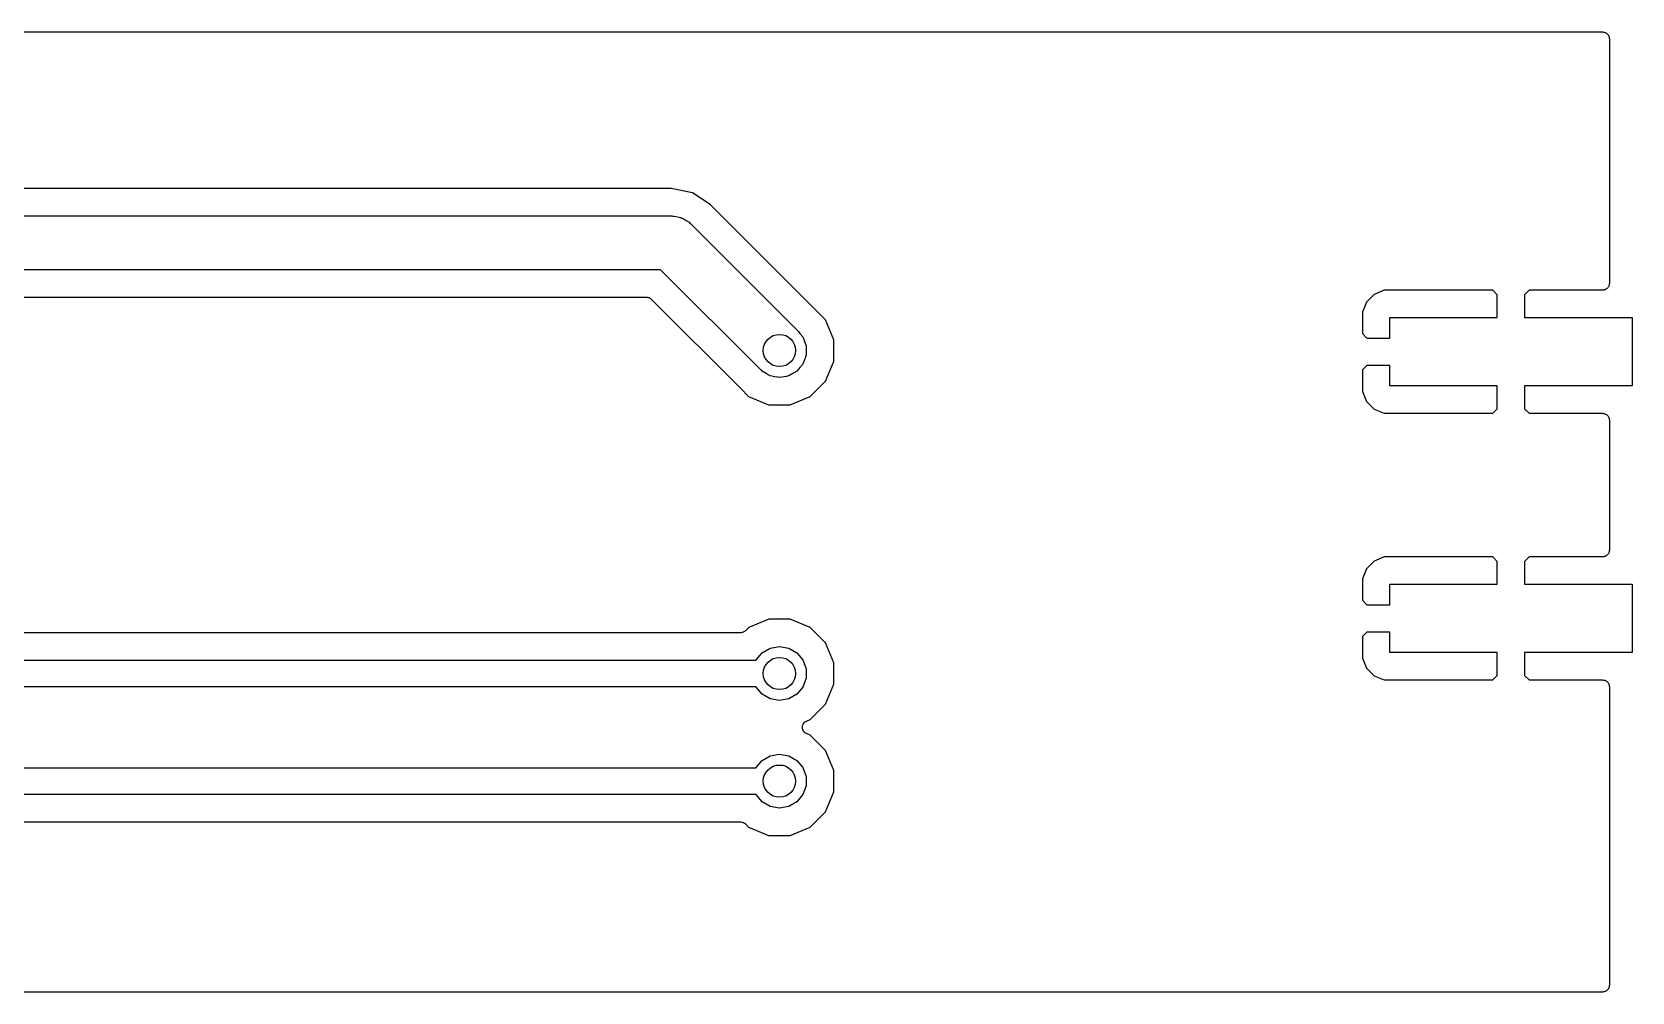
# Model space of a CAD drawing. Extents: x 102 to 201.3, y -111.5 to -93.6.
# Drawn here: x 171.62 to 201.34, y -111.42 to -93.58 of the extents above; entities that cross this region are included whole.
import ezdxf

# ---------------------------------------------------------------- set-up
doc = ezdxf.new("R2010")
doc.units = 0
doc.header["$MEASUREMENT"] = 0
doc.layers.add('BLACK', color=7, linetype='CONTINUOUS')

msp = doc.modelspace()

# ---------------------------------------------------------------- linework, layer by layer
at = {"layer": 'Black'}
for p, q in [((166.951, -93.583), (200.79, -93.583)), ((200.79, -93.583), (200.801, -93.5849)), ((200.801, -93.5849), (200.812, -93.5849)), ((200.812, -93.5849), (200.822, -93.5887)), ((200.822, -93.5887), (200.833, -93.5907)), ((200.833, -93.5907), (200.843, -93.5962)), ((200.843, -93.5962), (200.853, -93.6)), ((200.853, -93.6), (200.862, -93.6072)), ((200.862, -93.6072), (200.872, -93.6127)), ((200.872, -93.6127), (200.879, -93.6212)), ((200.879, -93.6212), (200.887, -93.6284)), ((200.887, -93.6284), (200.893, -93.638)), ((200.893, -93.638), (200.9, -93.6465)), ((200.9, -93.6465), (200.904, -93.6569)), ((200.904, -93.6569), (200.909, -93.6666)), ((200.909, -93.6666), (200.911, -93.6775)), ((200.911, -93.6775), (200.915, -93.6879)), ((200.915, -93.6879), (200.915, -93.6991)), ((200.915, -93.6991), (200.917, -93.71)), ((200.917, -93.71), (200.917, -98.2535)), ((183.487, -96.492), (146.635, -96.492)), ((183.885, -96.571), (183.487, -96.492)), ((184.045, -96.6782), (183.885, -96.571)), ((184.222, -96.7961), (184.045, -96.6782)), ((184.045, -96.6782), (184.045, -96.6782)), ((186.053, -98.628), (184.222, -96.7961)), ((146.207, -97), (183.5, -97)), ((183.5, -97), (183.522, -97.0038)), ((183.522, -97.0038), (183.544, -97.0019)), ((183.544, -97.0019), (183.607, -97.0188)), ((183.607, -97.0188), (183.671, -97.0302)), ((183.671, -97.0302), (183.69, -97.0412)), ((183.69, -97.0412), (183.711, -97.0468)), ((183.711, -97.0468), (183.765, -97.0843)), ((183.765, -97.0843), (183.821, -97.117)), ((183.821, -97.117), (183.836, -97.1338)), ((183.836, -97.1338), (183.854, -97.1464)), ((183.854, -97.1464), (185.823, -99.1155)), ((183.293, -98), (146, -98)), ((185.146, -99.8536), (183.293, -98)), ((200.822, -98.3748), (200.812, -98.3786)), ((200.833, -98.3728), (200.822, -98.3748)), ((200.843, -98.3673), (200.833, -98.3728)), ((200.853, -98.3635), (200.843, -98.3673)), ((200.862, -98.3563), (200.853, -98.3635)), ((200.872, -98.3508), (200.862, -98.3563)), ((200.879, -98.3423), (200.872, -98.3508)), ((200.887, -98.3351), (200.879, -98.3423)), ((200.893, -98.3255), (200.887, -98.3351)), ((200.9, -98.317), (200.893, -98.3255)), ((200.904, -98.3066), (200.9, -98.317)), ((200.909, -98.2969), (200.904, -98.3066)), ((200.911, -98.286), (200.909, -98.2969)), ((200.915, -98.2756), (200.911, -98.286)), ((200.917, -98.2535), (200.915, -98.2644)), ((200.915, -98.2644), (200.915, -98.2756)), ((147.577, -98.508), (183.03, -98.508)), ((183.03, -98.508), (183.035, -98.509)), ((183.035, -98.509), (183.041, -98.5085)), ((183.041, -98.5085), (183.057, -98.5128)), ((183.057, -98.5128), (183.073, -98.5157)), ((183.073, -98.5157), (183.078, -98.5185)), ((183.078, -98.5185), (183.084, -98.5199)), ((183.084, -98.5199), (183.097, -98.5294)), ((183.097, -98.5294), (183.112, -98.5377)), ((183.112, -98.5377), (183.115, -98.542)), ((183.115, -98.542), (183.12, -98.5452)), ((183.12, -98.5452), (184.787, -100.212)), ((186.054, -98.6286), (186.053, -98.628)), ((186.057, -98.6313), (186.054, -98.6286)), ((186.057, -98.6318), (186.057, -98.6313)), ((186.058, -98.6319), (186.057, -98.6318)), ((186.277, -98.8519), (186.058, -98.6319)), ((196.407, -98.6007), (196.329, -98.7875)), ((196.55, -98.4578), (196.407, -98.6007)), ((196.736, -98.3805), (196.55, -98.4578)), ((198.749, -98.3805), (196.736, -98.3805)), ((198.833, -98.4649), (198.749, -98.3805)), ((198.833, -98.8885), (198.833, -98.4649)), ((199.426, -98.3805), (199.341, -98.4649)), ((199.341, -98.4649), (199.341, -98.8885)), ((200.79, -98.3805), (199.426, -98.3805)), ((200.801, -98.3786), (200.79, -98.3805)), ((200.812, -98.3786), (200.801, -98.3786)), ((186.355, -98.9298), (186.277, -98.8519)), ((186.508, -99.3004), (186.355, -98.9298)), ((196.329, -98.7875), (196.329, -99.1851)), ((196.837, -99.2695), (196.837, -98.8885)), ((196.837, -98.8885), (198.833, -98.8885)), ((199.341, -98.8885), (201.337, -98.8885)), ((201.337, -98.8885), (201.337, -100.158)), ((185.823, -99.1155), (185.823, -99.1155)), ((185.823, -99.1155), (185.823, -99.1155)), ((185.823, -99.1155), (185.854, -99.1464)), ((185.854, -99.1464), (185.879, -99.1823)), ((185.879, -99.1823), (185.935, -99.249)), ((185.935, -99.249), (185.945, -99.2766)), ((196.329, -99.1851), (196.414, -99.2695)), ((185.945, -99.2766), (185.953, -99.2887)), ((185.953, -99.2887), (185.964, -99.3309)), ((185.964, -99.3309), (185.994, -99.4128)), ((185.994, -99.4128), (185.994, -99.4422)), ((185.994, -99.4422), (185.998, -99.4564)), ((185.998, -99.4564), (185.994, -99.5)), ((185.994, -99.5), (185.994, -99.5872)), ((186.508, -99.7014), (186.508, -99.3004)), ((196.414, -99.2695), (196.837, -99.2695)), ((185.159, -99.862), (185.146, -99.8536)), ((185.177, -99.8845), (185.159, -99.862)), ((185.879, -99.8177), (185.823, -99.8845)), ((185.91, -99.7868), (185.879, -99.8177)), ((185.916, -99.7734), (185.91, -99.7868)), ((185.935, -99.751), (185.916, -99.7734)), ((185.964, -99.6691), (185.935, -99.751)), ((185.983, -99.6294), (185.964, -99.6691)), ((185.984, -99.6147), (185.983, -99.6294)), ((185.994, -99.5872), (185.984, -99.6147)), ((186.354, -100.072), (186.483, -99.7605)), ((186.483, -99.7605), (186.508, -99.7014)), ((196.414, -99.7775), (196.329, -99.8619)), ((196.329, -99.8619), (196.329, -100.26)), ((196.837, -99.7775), (196.414, -99.7775)), ((196.837, -100.158), (196.837, -99.7775)), ((185.253, -99.9281), (185.177, -99.8845)), ((185.289, -99.9532), (185.253, -99.9281)), ((185.303, -99.957), (185.289, -99.9532)), ((185.328, -99.9716), (185.303, -99.957)), ((185.414, -99.9868), (185.328, -99.9716)), ((185.456, -99.9981), (185.414, -99.9868)), ((185.471, -99.9968), (185.456, -99.9981)), ((185.5, -100.002), (185.471, -99.9968)), ((185.586, -99.9868), (185.5, -100.002)), ((185.629, -99.983), (185.586, -99.9868)), ((185.643, -99.9767), (185.629, -99.983)), ((185.672, -99.9716), (185.643, -99.9767)), ((185.747, -99.9281), (185.672, -99.9716)), ((185.787, -99.9096), (185.747, -99.9281)), ((185.797, -99.8992), (185.787, -99.9096)), ((185.823, -99.8845), (185.797, -99.8992)), ((186.07, -100.355), (186.354, -100.072)), ((198.833, -100.158), (196.837, -100.158)), ((198.833, -100.582), (198.833, -100.158)), ((201.337, -100.158), (199.341, -100.158)), ((199.341, -100.158), (199.341, -100.582)), ((184.787, -100.212), (184.787, -100.212)), ((184.787, -100.212), (184.787, -100.212)), ((184.787, -100.212), (184.928, -100.354)), ((184.928, -100.354), (185.299, -100.508)), ((185.7, -100.508), (186.07, -100.355)), ((196.329, -100.26), (196.407, -100.446)), ((196.407, -100.446), (196.55, -100.589)), ((185.299, -100.508), (185.7, -100.508)), ((196.55, -100.589), (196.736, -100.666)), ((196.736, -100.666), (198.749, -100.666)), ((198.749, -100.666), (198.833, -100.582)), ((199.341, -100.582), (199.426, -100.666)), ((199.426, -100.666), (200.79, -100.666)), ((200.79, -100.666), (200.801, -100.668)), ((200.801, -100.668), (200.812, -100.668)), ((200.812, -100.668), (200.822, -100.672)), ((200.822, -100.672), (200.833, -100.674)), ((200.833, -100.674), (200.843, -100.68)), ((200.843, -100.68), (200.853, -100.684)), ((200.853, -100.684), (200.862, -100.691)), ((200.862, -100.691), (200.872, -100.696)), ((200.872, -100.696), (200.879, -100.705)), ((200.879, -100.705), (200.887, -100.712)), ((200.887, -100.712), (200.893, -100.721)), ((200.893, -100.721), (200.9, -100.73)), ((200.9, -100.73), (200.904, -100.74)), ((200.904, -100.74), (200.909, -100.75)), ((200.909, -100.75), (200.911, -100.761)), ((200.911, -100.761), (200.915, -100.771)), ((200.915, -100.771), (200.915, -100.783)), ((200.915, -100.783), (200.917, -100.793)), ((200.917, -100.793), (200.917, -103.206)), ((196.55, -103.411), (196.407, -103.554)), ((196.736, -103.334), (196.55, -103.411)), ((198.749, -103.334), (196.736, -103.334)), ((198.833, -103.418), (198.749, -103.334)), ((198.833, -103.841), (198.833, -103.418)), ((199.426, -103.334), (199.341, -103.418)), ((199.341, -103.418), (199.341, -103.841)), ((200.79, -103.334), (199.426, -103.334)), ((200.801, -103.332), (200.79, -103.334)), ((200.812, -103.332), (200.801, -103.332)), ((200.822, -103.328), (200.812, -103.332)), ((200.833, -103.326), (200.822, -103.328)), ((200.843, -103.32), (200.833, -103.326)), ((200.853, -103.316), (200.843, -103.32)), ((200.862, -103.309), (200.853, -103.316)), ((200.872, -103.304), (200.862, -103.309)), ((200.879, -103.295), (200.872, -103.304)), ((200.887, -103.288), (200.879, -103.295)), ((200.893, -103.279), (200.887, -103.288)), ((200.9, -103.27), (200.893, -103.279)), ((200.904, -103.26), (200.9, -103.27)), ((200.909, -103.25), (200.904, -103.26)), ((200.911, -103.239), (200.909, -103.25)), ((200.915, -103.229), (200.911, -103.239)), ((200.917, -103.206), (200.915, -103.217)), ((200.915, -103.217), (200.915, -103.229)), ((196.407, -103.554), (196.329, -103.74)), ((196.329, -103.74), (196.329, -104.138)), ((196.837, -104.222), (196.837, -103.841)), ((196.837, -103.841), (198.833, -103.841)), ((199.341, -103.841), (201.337, -103.841)), ((201.337, -103.841), (201.337, -105.111)), ((196.329, -104.138), (196.414, -104.222)), ((196.414, -104.222), (196.837, -104.222)), ((185.3, -104.492), (184.93, -104.645)), ((185.701, -104.492), (185.3, -104.492)), ((186.072, -104.646), (185.701, -104.492)), ((184.78, -104.742), (168.774, -104.742)), ((184.785, -104.741), (184.78, -104.742)), ((184.791, -104.742), (184.785, -104.741)), ((184.807, -104.737), (184.791, -104.742)), ((184.823, -104.734), (184.807, -104.737)), ((184.828, -104.732), (184.823, -104.734)), ((184.834, -104.73), (184.828, -104.732)), ((184.847, -104.721), (184.834, -104.73)), ((184.862, -104.712), (184.847, -104.721)), ((184.865, -104.708), (184.862, -104.712)), ((184.87, -104.705), (184.865, -104.708)), ((184.93, -104.645), (184.87, -104.705)), ((186.277, -104.852), (186.072, -104.646)), ((186.355, -104.93), (186.277, -104.852)), ((196.414, -104.73), (196.329, -104.815)), ((196.329, -104.815), (196.329, -105.213)), ((196.837, -104.73), (196.414, -104.73)), ((196.837, -105.111), (196.837, -104.73)), ((185.065, -105.249), (185.177, -105.116)), ((185.177, -105.116), (185.328, -105.028)), ((185.328, -105.028), (185.5, -104.998)), ((185.5, -104.998), (185.672, -105.028)), ((185.672, -105.028), (185.823, -105.116)), ((185.823, -105.116), (185.935, -105.249)), ((186.508, -105.3), (186.355, -104.93)), ((196.329, -105.213), (196.407, -105.399)), ((198.833, -105.111), (196.837, -105.111)), ((198.833, -105.535), (198.833, -105.111)), ((201.337, -105.111), (199.341, -105.111)), ((199.341, -105.111), (199.341, -105.535)), ((148.935, -105.25), (185.065, -105.25)), ((185.065, -105.25), (185.065, -105.249)), ((185.935, -105.249), (185.994, -105.413)), ((185.994, -105.413), (185.994, -105.587)), ((186.508, -105.701), (186.508, -105.3)), ((196.407, -105.399), (196.55, -105.542)), ((185.065, -105.75), (148.935, -105.75)), ((185.065, -105.751), (185.065, -105.75)), ((185.177, -105.884), (185.065, -105.751)), ((185.935, -105.751), (185.823, -105.884)), ((185.994, -105.587), (185.935, -105.751)), ((186.354, -106.072), (186.508, -105.701)), ((196.55, -105.542), (196.736, -105.62)), ((196.736, -105.62), (198.749, -105.62)), ((198.749, -105.62), (198.833, -105.535)), ((199.341, -105.535), (199.426, -105.62)), ((199.426, -105.62), (200.79, -105.62)), ((200.79, -105.62), (200.801, -105.621)), ((200.801, -105.621), (200.812, -105.621)), ((200.812, -105.621), (200.822, -105.625)), ((200.822, -105.625), (200.833, -105.627)), ((200.833, -105.627), (200.843, -105.633)), ((200.843, -105.633), (200.853, -105.637)), ((200.853, -105.637), (200.862, -105.644)), ((200.862, -105.644), (200.872, -105.649)), ((200.872, -105.649), (200.879, -105.658)), ((200.879, -105.658), (200.887, -105.665)), ((200.887, -105.665), (200.893, -105.674)), ((200.893, -105.674), (200.9, -105.683)), ((200.9, -105.683), (200.904, -105.693)), ((200.904, -105.693), (200.909, -105.703)), ((200.909, -105.703), (200.911, -105.714)), ((200.911, -105.714), (200.915, -105.724)), ((200.915, -105.724), (200.915, -105.736)), ((200.915, -105.736), (200.917, -105.746)), ((200.917, -105.746), (200.917, -111.29)), ((185.328, -105.972), (185.177, -105.884)), ((185.5, -106.002), (185.328, -105.972)), ((185.672, -105.972), (185.5, -106.002)), ((185.823, -105.884), (185.672, -105.972)), ((186.07, -106.355), (186.354, -106.072)), ((185.971, -106.403), (185.974, -106.399)), ((185.974, -106.399), (185.989, -106.392)), ((185.989, -106.392), (186.003, -106.383)), ((186.003, -106.383), (186.07, -106.355)), ((185.926, -106.483), (185.927, -106.478)), ((185.926, -106.5), (185.926, -106.483)), ((185.926, -106.517), (185.926, -106.5)), ((185.927, -106.522), (185.926, -106.517)), ((185.927, -106.478), (185.928, -106.473)), ((185.928, -106.527), (185.927, -106.522)), ((185.928, -106.473), (185.934, -106.457)), ((185.934, -106.543), (185.928, -106.527)), ((185.934, -106.457), (185.939, -106.441)), ((185.939, -106.559), (185.934, -106.543)), ((185.939, -106.441), (185.942, -106.437)), ((185.942, -106.563), (185.939, -106.559)), ((185.942, -106.437), (185.945, -106.432)), ((185.945, -106.568), (185.942, -106.563)), ((185.945, -106.432), (185.956, -106.42)), ((185.956, -106.581), (185.945, -106.568)), ((185.956, -106.42), (185.966, -106.406)), ((185.966, -106.594), (185.956, -106.581)), ((185.966, -106.406), (185.971, -106.403)), ((185.971, -106.597), (185.966, -106.594)), ((185.974, -106.601), (185.971, -106.597)), ((185.989, -106.608), (185.974, -106.601)), ((186.003, -106.617), (185.989, -106.608)), ((186.072, -106.646), (186.003, -106.617)), ((186.355, -106.93), (186.072, -106.646)), ((186.508, -107.3), (186.355, -106.93)), ((153.935, -107.25), (185.065, -107.25)), ((185.065, -107.249), (185.177, -107.116)), ((185.065, -107.25), (185.065, -107.249)), ((185.177, -107.116), (185.328, -107.028)), ((185.328, -107.028), (185.5, -106.998)), ((185.5, -106.998), (185.672, -107.028)), ((185.672, -107.028), (185.823, -107.116)), ((185.823, -107.116), (185.935, -107.249)), ((185.935, -107.249), (185.994, -107.413)), ((185.994, -107.587), (185.935, -107.751)), ((185.994, -107.413), (185.994, -107.587)), ((186.508, -107.701), (186.508, -107.3)), ((185.065, -107.75), (153.935, -107.75)), ((185.065, -107.751), (185.065, -107.75)), ((185.177, -107.884), (185.065, -107.751)), ((185.328, -107.972), (185.177, -107.884)), ((185.823, -107.884), (185.672, -107.972)), ((185.935, -107.751), (185.823, -107.884)), ((186.354, -108.072), (186.508, -107.701)), ((185.5, -108.002), (185.328, -107.972)), ((185.672, -107.972), (185.5, -108.002)), ((186.07, -108.355), (186.354, -108.072)), ((154.22, -108.258), (184.78, -108.258)), ((184.78, -108.258), (184.785, -108.259)), ((184.785, -108.259), (184.791, -108.258)), ((184.791, -108.258), (184.807, -108.263)), ((184.807, -108.263), (184.823, -108.266)), ((184.823, -108.266), (184.828, -108.268)), ((184.828, -108.268), (184.833, -108.27)), ((184.833, -108.27), (184.847, -108.279)), ((184.847, -108.279), (184.861, -108.288)), ((184.861, -108.288), (184.865, -108.292)), ((184.865, -108.292), (184.87, -108.295)), ((184.87, -108.295), (184.928, -108.354)), ((184.928, -108.354), (185.299, -108.508)), ((185.7, -108.508), (186.07, -108.355)), ((185.299, -108.508), (185.7, -108.508)), ((200.79, -111.417), (166.591, -111.417)), ((200.801, -111.415), (200.79, -111.417)), ((200.812, -111.415), (200.801, -111.415)), ((200.822, -111.411), (200.812, -111.415)), ((200.833, -111.409), (200.822, -111.411)), ((200.843, -111.404), (200.833, -111.409)), ((200.853, -111.4), (200.843, -111.404)), ((200.862, -111.393), (200.853, -111.4)), ((200.872, -111.387), (200.862, -111.393)), ((200.879, -111.379), (200.872, -111.387)), ((200.887, -111.372), (200.879, -111.379)), ((200.893, -111.362), (200.887, -111.372)), ((200.9, -111.353), (200.893, -111.362)), ((200.904, -111.343), (200.9, -111.353)), ((200.909, -111.333), (200.904, -111.343)), ((200.911, -111.322), (200.909, -111.333)), ((200.915, -111.312), (200.911, -111.322)), ((200.917, -111.29), (200.915, -111.301)), ((200.915, -111.301), (200.915, -111.312))]:
    msp.add_line(p, q, dxfattribs=at)
for centre in [(185.5, -99.5), (185.5, -105.5), (185.5, -107.5)]:
    msp.add_circle(centre, 0.3, dxfattribs=at)

doc.saveas('drawing.dxf')
